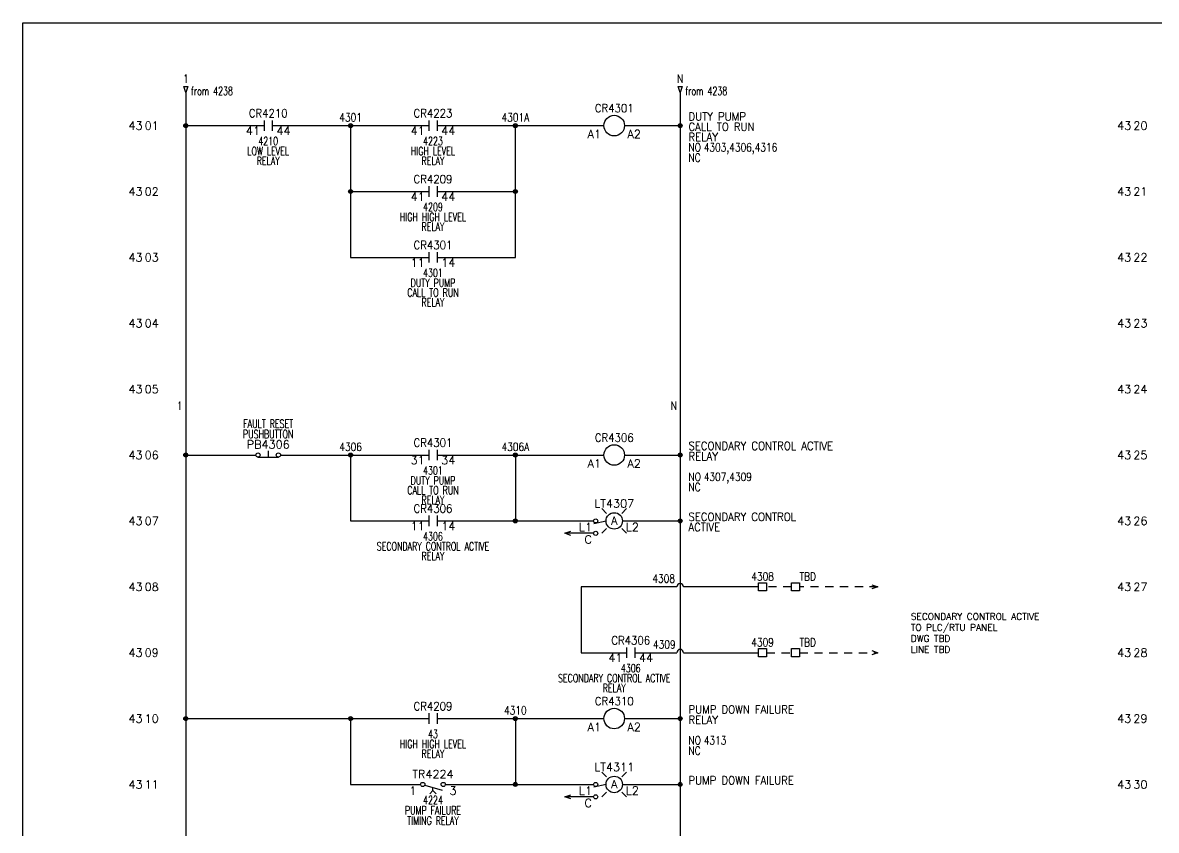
# Model space of a CAD drawing. Header units: inches. Extents: x 0 to 33.9, y 0 to 22.6.
# Drawn here: x 0.02 to 17.22, y 10.3 to 22.56 of the extents above; entities that cross this region are included whole.
import ezdxf
from ezdxf.enums import TextEntityAlignment as Align

# ---------------------------------------------------------------- set-up
doc = ezdxf.new("R2010")
doc.units = ezdxf.units.IN
doc.header["$MEASUREMENT"] = 0
doc.linetypes.add('HIDDEN2', pattern=[0.1875, 0.125, -0.0625])
for name, color, linetype in [('DESC', 150, 'Continuous'), ('DESCCHILD', 20, 'Continuous'), ('MISC', 7, 'Continuous'), ('SYMS', 7, 'Continuous'), ('TAGS', 150, 'Continuous'), ('TERMS', 123, 'Continuous'), ('WIRENO', 72, 'Continuous'), ('WIREREF', 52, 'Continuous'), ('WIREREF_DEST', 52, 'Continuous'), ('WIRES', 7, 'Continuous'), ('XREF', 7, 'Continuous'), ('XREFCHILD', 134, 'Continuous')]:
    doc.layers.add(name, color=color, linetype=linetype)
doc.layers.add('VIEWPORTS', color=10, linetype='Continuous', plot=False)
doc.styles.get("Standard").update_dxf_attribs({"font": 'romans.shx'})
doc.styles.add('WD', font='romans.shx')

# ---------------------------------------------------------------- blocks, each defined once
blk = doc.blocks.new('WD_MLRH6')
at = {"style": 'WD'}
blk.add_attdef('SHEET', text='', height=0.125, dxfattribs=at).set_placement((-0.656, 0), align=Align.MIDDLE_RIGHT)
blk.add_attdef('RUNGFIRST', text='', height=0.125, dxfattribs=at).set_placement((-0.625, 0), align=Align.MIDDLE_LEFT)
at = {"style": 'WD', "flags": 1}
for tag, p in [('RUNGHORV', (-0.25, -0.127)), ('RUNGINC', (-0.25, -0.163)), ('WIRE-START', (-0.25, -0.356)), ('WIREMODE', (-0.25, -0.281)), ('RUNGDIST', (-0.25, -0.2)), ('RUNGCNT', (-0.25, -0.237)), ('WIREFMT', (-0.25, -0.321)), ('WIRE-GSUF', (-0.25, -0.396)), ('PH3SPACE', (-0.25, -0.437))]:
    blk.add_attdef(tag, text='', height=0.025, dxfattribs=at).set_placement(p, align=Align.RIGHT)
blk = doc.blocks.new('WDDOT')
for radius in [0.03, 0.0187, 0.00929]:
    blk.add_circle((0, 0), radius)
blk = doc.blocks.new('HCR21')
at = {"linetype": 'Continuous'}
for p, q in [((-0.062, 0.08), (-0.062, -0.08)), ((0.062, 0.08), (0.062, -0.08))]:
    blk.add_line(p, q, dxfattribs=at)
at = {"style": 'WD'}
for tag, width, p in [('INST', 0.7, (0, 0.451)), ('LOC', 0.7, (0, 0.281)), ('TAG2', 0.9, (0, 0.125)), ('DESC1', 0.7, (0, -0.449)), ('XREF', 0.7, (0, -0.297)), ('DESC2', 0.7, (0, -0.597)), ('DESC3', 0.7, (0, -0.744))]:
    blk.add_attdef(tag, text='', height=0.125, dxfattribs=dict(at, width=width)).set_placement(p, align=Align.CENTER)
for tag, p, height, flags in [('X4TERM01', (-0.062, 0), 0.0125, 1), ('X1TERM02', (0.062, 0), 0.0125, 1), ('FAMILY', (0.097, 0.053), 0.01, 9), ('CONTACT', (0.097, 0.036), 0.01, 1)]:
    blk.add_attdef(tag, p, '', height=height, dxfattribs=dict(at, flags=flags))
for tag, p in [('X2LINK', (0, 0.125)), ('X8LINK', (0, -0.125))]:
    blk.add_attdef(tag, p, '', height=0.01, dxfattribs=at)
at = {"linetype": 'Continuous', "style": 'WD', "flags": 8}
blk.add_attdef('TERM01', text='', height=0.125, dxfattribs=at).set_placement((-0.125, -0.016), align=Align.TOP_RIGHT)
blk.add_attdef('TERM02', text='', height=0.125, dxfattribs=at).set_placement((0.125, -0.016), align=Align.TOP_LEFT)
blk = doc.blocks.new('HCR1')
blk.add_circle((0, 0), 0.156)
at = {"style": 'WD'}
for tag, width, p in [('INST', 0.7, (0.006, 0.528)), ('LOC', 0.7, (0.006, 0.359)), ('TAG1', 0.9, (0, 0.202))]:
    blk.add_attdef(tag, text='', height=0.125, dxfattribs=dict(at, width=width)).set_placement(p, align=Align.CENTER)
at = {"style": 'WD', "flags": 9}
blk.add_attdef('FAMILY', text='', height=0.01, dxfattribs=at).set_placement((-0.005, 0.17), align=Align.CENTER)
at = {"style": 'WD'}
for tag, p, width in [('DESC1', (1.126, 0.076), 0.9), ('DESC2', (1.126, -0.081), 0.9), ('DESC3', (1.126, -0.237), 0.9), ('XREFNO', (1.359, -0.393), 0.8), ('XREFNC', (1.359, -0.549), 0.8)]:
    blk.add_attdef(tag, p, '', height=0.125, dxfattribs=dict(at, width=width))
at = {"style": 'WD', "flags": 1}
for tag, p in [('X4TERM01', (-0.156, 0)), ('X1TERM02', (0.156, 0))]:
    blk.add_attdef(tag, p, '', height=0.0125, dxfattribs=at)
at = {"linetype": 'Continuous', "style": 'WD', "flags": 9}
blk.add_attdef('ASSYCODE', text='', height=0.01, dxfattribs=at).set_placement((0, 0.125), align=Align.CENTER)
at = {"linetype": 'Continuous', "style": 'WD', "flags": 1}
for tag, p in [('MFG', (0, 0.14)), ('CAT', (0, 0.159))]:
    blk.add_attdef(tag, text='', height=0.01, dxfattribs=at).set_placement(p, align=Align.MIDDLE)
at = {"linetype": 'Continuous', "style": 'WD'}
blk.add_attdef('TERM01', text='', height=0.125, dxfattribs=at).set_placement((-0.2, -0.066), align=Align.TOP_RIGHT)
blk.add_attdef('TERM02', text='', height=0.125, dxfattribs=at).set_placement((0.2, -0.066), align=Align.TOP_LEFT)
at = {"style": 'WD', "width": 0.8, "flags": 8}
for tag, p in [('NO', (1.126, -0.393)), ('NC', (1.126, -0.549))]:
    blk.add_attdef(tag, p, '', height=0.125, dxfattribs=at)
blk = doc.blocks.new('HLT1AP')
for p, q in [((-0.115, 0.115), (-0.186, 0.186)), ((0.115, 0.115), (0.186, 0.186)), ((-0.125, -0.003), (-0.31, -0.043)), ((-0.115, -0.115), (-0.186, -0.186)), ((0.115, -0.115), (0.186, -0.186))]:
    blk.add_line(p, q)
for centre, radius in [((-0.281, 0), 0.0312), ((0, 0), 0.125), ((-0.281, -0.188), 0.0312)]:
    blk.add_circle(centre, radius)
at = {"style": 'WD', "width": 0.7}
for tag, p in [('INST', (0.006, 0.528)), ('LOC', (0.006, 0.359))]:
    blk.add_attdef(tag, text='', height=0.125, dxfattribs=at).set_placement(p, align=Align.CENTER)
at = {"style": 'WD'}
for tag, p in [('TAG1', (0, 0.202)), ('COLOR', (0, -0.058))]:
    blk.add_attdef(tag, text='', height=0.125, dxfattribs=at).set_placement(p, align=Align.CENTER)
at = {"style": 'WD', "flags": 1}
for tag, p in [('X4TERM01', (-0.312, 0)), ('X1TERM02', (0.125, 0)), ('X4TERM03', (-0.312, -0.188))]:
    blk.add_attdef(tag, p, '', height=0.0125, dxfattribs=at)
at = {"linetype": 'Continuous', "style": 'WD', "flags": 9}
blk.add_attdef('ASSYCODE', text='', height=0.01, dxfattribs=at).set_placement((0.001, 0.1), align=Align.CENTER)
at = {"style": 'WD', "flags": 9}
blk.add_attdef('FAMILY', text='', height=0.01, dxfattribs=at).set_placement((-0.005, 0.161), align=Align.CENTER)
at = {"linetype": 'Continuous', "style": 'WD', "flags": 1}
for tag, p in [('MFG', (0, 0.121)), ('CAT', (0, 0.14))]:
    blk.add_attdef(tag, text='', height=0.01, dxfattribs=at).set_placement(p, align=Align.MIDDLE)
at = {"style": 'WD'}
for tag, p, width in [('DESC1', (1.125, 0), 0.9), ('WDTAGALT', (1.125, -0.312), 0.7)]:
    blk.add_attdef(tag, p, '', height=0.125, dxfattribs=dict(at, width=width))
at = {"linetype": 'Continuous', "style": 'WD', "flags": 8}
for tag, p in [('TERM01', (-0.338, -0.031)), ('TERM03', (-0.338, -0.219))]:
    blk.add_attdef(tag, text='', height=0.125, dxfattribs=at).set_placement(p, align=Align.TOP_RIGHT)
blk.add_attdef('TERM02', text='', height=0.125, dxfattribs=at).set_placement((0.175, -0.031), align=Align.TOP_LEFT)
at = {"style": 'WD', "width": 0.9}
blk.add_attdef('DESC2', text='', height=0.125, dxfattribs=at).set_placement((1.125, -0.031), align=Align.TOP_LEFT)
blk = doc.blocks.new('HA1X3')
for p, q in [((0, 0), (0.09375, 0.03125)), ((0.09375, -0.03125), (0, 0))]:
    blk.add_line(p, q)
at = {"style": 'WD', "width": 0.9}
blk.add_attdef('DESC1', text='', height=0.125, dxfattribs=at).set_placement((-0.05, 0.0406), align=Align.RIGHT)
at = {"style": 'WD', "flags": 1}
blk.add_attdef('X1TERM01', (0, 0), '', height=0.01, dxfattribs=at)
at = {"style": 'WD', "width": 0.9}
blk.add_attdef('DESC2', text='', height=0.125, dxfattribs=at).set_placement((-0.05, -0.025), align=Align.TOP_RIGHT)
blk = doc.blocks.new('HPB12')
for p, q in [((0, 0.065), (0, -0.033)), ((-0.156, -0.033), (0.156, -0.033))]:
    blk.add_line(p, q)
for centre in [(-0.155, 0), (0.155, 0)]:
    blk.add_circle(centre, 0.0322)
at = {"style": 'WD', "width": 0.7}
for tag, p in [('INST', (0, 0.738)), ('LOC', (0, 0.568)), ('DESC1', (0, 0.412)), ('DESC2', (0, 0.255)), ('XREF', (0, -0.232))]:
    blk.add_attdef(tag, text='', height=0.125, dxfattribs=at).set_placement(p, align=Align.CENTER)
at = {"style": 'WD'}
blk.add_attdef('TAG1', text='', height=0.125, dxfattribs=at).set_placement((0, 0.099), align=Align.CENTER)
for tag, p, height, flags in [('X4TERM01', (-0.188, 0), 0.0125, 1), ('FAMILY', (0.054, 0.058), 0.01, 9), ('CONTACT', (0.054, 0.042), 0.01, 9), ('X1TERM02', (0.188, 0), 0.0125, 1)]:
    blk.add_attdef(tag, p, '', height=height, dxfattribs=dict(at, flags=flags))
for tag, p in [('X2LINK', (0, 0.125)), ('X8LINK', (0, -0.094))]:
    blk.add_attdef(tag, p, '', height=0.01, dxfattribs=at)
at = {"linetype": 'Continuous', "style": 'WD', "flags": 9}
for tag, p in [('MFG', (0.076, -0.006)), ('CAT', (0.076, 0.017)), ('ASSYCODE', (0.076, -0.022))]:
    blk.add_attdef(tag, text='', height=0.01, dxfattribs=at).set_placement(p, align=Align.CENTER)
at = {"linetype": 'Continuous', "style": 'WD', "flags": 8}
blk.add_attdef('TERM01', text='', height=0.125, dxfattribs=at).set_placement((-0.25, -0.031), align=Align.TOP_RIGHT)
blk.add_attdef('TERM02', text='', height=0.125, dxfattribs=at).set_placement((0.25, -0.031), align=Align.TOP_LEFT)
blk = doc.blocks.new('HTD21N')
at = {"linetype": 'Continuous'}
blk.add_line((-0.125, -0.01), (0.141, -0.086), dxfattribs=at)
for p, q in [((0, -0.094), (-0.047, -0.141)), ((0, -0.094), (0, -0.046)), ((0.047, -0.141), (0, -0.094))]:
    blk.add_line(p, q)
for centre in [(-0.155, 0), (0.155, 0)]:
    blk.add_circle(centre, 0.0322)
at = {"style": 'WD', "width": 0.7}
for tag, p in [('INST', (0, 0.42)), ('LOC', (0, 0.25)), ('DESC1', (0, -0.455)), ('XREF', (0, -0.299)), ('DESC2', (0, -0.611)), ('DESC3', (0, -0.768))]:
    blk.add_attdef(tag, text='', height=0.125, dxfattribs=at).set_placement(p, align=Align.CENTER)
at = {"style": 'WD'}
blk.add_attdef('TAG2', text='', height=0.125, dxfattribs=at).set_placement((0, 0.094), align=Align.CENTER)
for tag, p, height, flags in [('X4TERM01', (-0.188, 0), 0.0125, 1), ('FAMILY', (0.038, 0.037), 0.01, 9), ('CONTACT', (0.038, 0.02), 0.01, 1), ('X1TERM02', (0.188, 0), 0.0125, 1)]:
    blk.add_attdef(tag, p, '', height=height, dxfattribs=dict(at, flags=flags))
at = {"linetype": 'Continuous', "style": 'WD', "flags": 8}
blk.add_attdef('TERM01', text='', height=0.125, dxfattribs=at).set_placement((-0.25, -0.031), align=Align.TOP_RIGHT)
blk.add_attdef('TERM02', text='', height=0.125, dxfattribs=at).set_placement((0.25, -0.031), align=Align.TOP_LEFT)
blk = doc.blocks.new('HT0W01')
for p, q in [((-0.062, 0.062), (0.062, 0.062)), ((-0.062, -0.062), (-0.062, 0.062)), ((0.062, 0.062), (0.062, -0.062)), ((0.062, -0.062), (-0.062, -0.062))]:
    blk.add_line(p, q)
at = {"style": 'WD'}
for tag, p, width in [('INST', (0.062, 0.42), 0.7), ('LOC', (0.062, 0.25), 0.7), ('DESC1', (0.05, -0.385), 0.8)]:
    blk.add_attdef(tag, p, '', height=0.125, dxfattribs=dict(at, width=width))
at = {"linetype": 'Continuous', "style": 'WD', "width": 0.8, "flags": 8}
blk.add_attdef('WIRENO', text='', height=0.125, dxfattribs=at).set_placement((0, 0.094), align=Align.CENTER)
at = {"style": 'WD', "flags": 1}
for tag, p, height in [('X4TERM01', (-0.062, 0), 0.0125), ('X4TERMDESC01', (-0.055, -0.023), 0.025), ('X2TERMDESC01', (-0.006, 0.029), 0.025), ('STRIPSEQ', (0, 0), 0.00125), ('X2TERM01', (0, 0.062), 0.0125), ('X1TERMDESC01', (0.039, 0.007), 0.025), ('X1TERM01', (0.062, 0), 0.0125), ('LINKTERM', (0, -0.002), 0.00125), ('X8TERM01', (0, -0.062), 0.0125), ('X8TERMDESC01', (0, -0.054), 0.025)]:
    blk.add_attdef(tag, p, '', height=height, dxfattribs=at)
at = {"linetype": 'Continuous', "style": 'WD'}
for tag, p, height, width, flags in [('TAGSTRIP', (0.05, -0.229), 0.125, 0.9, 8), ('CAT', (0.213, -0.406), 0.109, 0.8, 1), ('DESC2', (0.05, -0.541), 0.125, 0.8, 8), ('DESC3', (0.05, -0.698), 0.125, 0.8, 8)]:
    blk.add_attdef(tag, p, '', height=height, dxfattribs=dict(at, width=width, flags=flags))
at = {"linetype": 'Continuous', "style": 'WD', "width": 0.8, "flags": 1}
blk.add_attdef('MFG', text='', height=0.109, dxfattribs=at).set_placement((0.088, -0.406), align=Align.RIGHT)
at = {"style": 'WD', "width": 0.7, "flags": 1}
blk.add_attdef('ASSYCODE', (0.062, -0.281), '', height=0.01, dxfattribs=at)
blk = doc.blocks.new('HT1001')
for p, q in [((-0.062, 0.062), (0.062, 0.062)), ((-0.062, -0.062), (-0.062, 0.062)), ((0.062, 0.062), (0.062, -0.062)), ((0.062, -0.062), (-0.062, -0.062))]:
    blk.add_line(p, q)
at = {"style": 'WD'}
for tag, p, width in [('INST', (0.062, 0.42), 0.7), ('LOC', (0.062, 0.25), 0.7), ('DESC1', (0.05, -0.385), 0.8)]:
    blk.add_attdef(tag, p, '', height=0.125, dxfattribs=dict(at, width=width))
at = {"linetype": 'Continuous', "style": 'WD'}
for tag, p, height, width, flags in [('TERM01', (0.062, 0.094), 0.125, 0.8, 8), ('TAGSTRIP', (0.05, -0.229), 0.125, 0.9, 8), ('CAT', (0.213, -0.406), 0.109, 0.8, 1), ('DESC2', (0.05, -0.541), 0.125, 0.8, 8), ('DESC3', (0.05, -0.698), 0.125, 0.8, 8)]:
    blk.add_attdef(tag, p, '', height=height, dxfattribs=dict(at, width=width, flags=flags))
at = {"style": 'WD', "flags": 1}
for tag, p, height in [('X4TERM01', (-0.062, 0), 0.0125), ('X4TERMDESC01', (-0.055, -0.023), 0.025), ('X2TERMDESC01', (-0.006, 0.029), 0.025), ('STRIPSEQ', (0, 0), 0.00125), ('X2TERM01', (0, 0.062), 0.0125), ('X2PIN01', (0.033, 0.084), 0.0125), ('X1TERMDESC01', (0.039, 0.007), 0.025), ('X1TERM01', (0.062, 0), 0.0125), ('X1PIN01', (0.087, 0.016), 0.0125), ('X4PIN01', (-0.114, -0.038), 0.0125), ('LINKTERM', (0, -0.002), 0.00125), ('X8TERM01', (0, -0.062), 0.0125), ('X8TERMDESC01', (0, -0.054), 0.025), ('X8PIN01', (0.026, -0.096), 0.0125)]:
    blk.add_attdef(tag, p, '', height=height, dxfattribs=at)
at = {"linetype": 'Continuous', "style": 'WD', "width": 0.8, "flags": 1}
blk.add_attdef('MFG', text='', height=0.109, dxfattribs=at).set_placement((0.088, -0.406), align=Align.RIGHT)
at = {"style": 'WD', "width": 0.7, "flags": 1}
blk.add_attdef('ASSYCODE', (0.062, -0.281), '', height=0.01, dxfattribs=at)
blk = doc.blocks.new('HA1D2')
blk.add_lwpolyline([(0, 0.094), (0.031, 0.094), (0, 0), (-0.031, 0.094), (0, 0.094)])
at = {"style": 'WD', "width": 0.8, "flags": 8}
blk.add_attdef('WIRENO', text='', height=0.125, dxfattribs=at).set_placement((0, 0.15), align=Align.CENTER)
at = {"style": 'WD', "flags": 1}
for tag, p in [('X8TERM01', (0, 0)), ('SIGCODE', (0.026, 0.066))]:
    blk.add_attdef(tag, p, '', height=0.01, dxfattribs=at)
at = {"style": 'WD', "width": 0.7}
for tag, p in [('XREF', (0.077, -0.037)), ('DESC1', (0.077, -0.206))]:
    blk.add_attdef(tag, p, '', height=0.125, dxfattribs=at)
blk = doc.blocks.new('WD_WNV')
at = {"linetype": 'Continuous', "style": 'WD', "width": 0.8}
blk.add_attdef('WIRENO', text='', height=0.125, dxfattribs=at).set_placement((-0.05, 0), align=Align.MIDDLE_RIGHT)
at = {"style": 'WD', "flags": 1}
for tag, p in [('W01USER', (-0.062, 0.094)), ('W02USER', (-0.062, 0.086)), ('W03USER', (-0.062, 0.078)), ('W04USER', (-0.062, 0.07)), ('W05USER', (-0.062, 0.062)), ('W06USER', (-0.062, 0.055)), ('W07USER', (-0.062, 0.047)), ('W08USER', (-0.062, 0.039)), ('W09USER', (-0.062, 0.031)), ('W10USER', (-0.062, 0.023))]:
    blk.add_attdef(tag, text='', height=0.005, dxfattribs=at).set_placement(p, align=Align.CENTER)
blk = doc.blocks.new('HA1X1')
for p, q in [((-0.09375, 0.03125), (0, 0)), ((0, 0), (-0.09375, -0.03125))]:
    blk.add_line(p, q)
at = {"style": 'WD', "flags": 1}
blk.add_attdef('X4TERM01', (0, 0), '', height=0.01, dxfattribs=at)
at = {"style": 'WD', "width": 0.9}
blk.add_attdef('DESC1', (0.1, 0.0406), '', height=0.125, dxfattribs=at)
blk.add_attdef('DESC2', text='', height=0.125, dxfattribs=at).set_placement((0.1, -0.025), align=Align.TOP_LEFT)
blk = doc.blocks.new('WD_WNH')
at = {"linetype": 'Continuous', "style": 'WD', "width": 0.8}
blk.add_attdef('WIRENO', text='', height=0.125, dxfattribs=at).set_placement((0, 0.062), align=Align.CENTER)
at = {"style": 'WD', "flags": 1}
for tag, p in [('W01USER', (0, 0.078)), ('W02USER', (0, 0.07)), ('W03USER', (0, 0.062)), ('W04USER', (0, 0.055)), ('W05USER', (0, 0.047)), ('W06USER', (0, 0.039)), ('W07USER', (0, 0.031)), ('W08USER', (0, 0.023)), ('W09USER', (0, 0.016)), ('W10USER', (0, 0.008))]:
    blk.add_attdef(tag, text='', height=0.005, dxfattribs=at).set_placement(p, align=Align.CENTER)

msp = doc.modelspace()

# ---------------------------------------------------------------- linework, layer by layer
at = {"layer": 'VIEWPORTS'}
msp.add_lwpolyline([(0.025, 22.562), (33.888, 22.562), (33.888, 0.025), (0.025, 0.025)], close=True, dxfattribs=at)
at = {"layer": 'WIRES'}
for p, q in [((2.5, 21.5), (2.5, 2.5)), ((10, 21.5), (10, 2.5)), ((2.5, 21), (3.688, 21)), ((3.812, 21), (6.188, 21)), ((5, 21), (5, 19)), ((6.312, 21), (8.844, 21)), ((7.5, 19), (7.5, 21)), ((9.156, 21), (10, 21)), ((5, 20), (6.188, 20)), ((6.312, 20), (7.5, 20)), ((5, 19), (6.188, 19)), ((6.312, 19), (7.5, 19)), ((2.5, 16), (3.562, 16)), ((3.938, 16), (6.188, 16)), ((5, 16), (5, 15)), ((6.312, 16), (8.844, 16)), ((7.5, 16), (7.5, 15)), ((9.156, 16), (10, 16)), ((5, 15), (6.188, 15)), ((6.312, 15), (7.5, 15)), ((7.5, 15), (8.688, 15)), ((9.125, 15), (10, 15)), ((8.688, 14.812), (8.25, 14.812)), ((9.95, 14), (8.5, 14)), ((8.5, 14), (8.5, 13)), ((11.188, 14), (10.05, 14)), ((8.5, 13), (9.188, 13)), ((9.312, 13), (9.95, 13)), ((10.05, 13), (11.188, 13)), ((2.5, 12), (6.188, 12)), ((5, 12), (5, 11)), ((6.312, 12), (8.844, 12)), ((7.5, 12), (7.5, 11)), ((9.156, 12), (10, 12)), ((5, 11), (6.062, 11)), ((6.437, 11), (8.688, 11)), ((9.125, 11), (10, 11)), ((8.688, 10.812), (8.25, 10.812))]:
    msp.add_line(p, q, dxfattribs=at)
at = {"layer": 'WIRES', "linetype": 'HIDDEN2'}
for p, q in [((11.688, 14), (11.312, 14)), ((13, 14), (11.812, 14)), ((11.312, 13), (11.688, 13)), ((11.812, 13), (13, 13))]:
    msp.add_line(p, q, dxfattribs=at)
at = {"layer": 'WIRES'}
for centre in [(10, 14), (10, 13)]:
    msp.add_arc(centre, 0.05, 0, 180, dxfattribs=at)

# ---------------------------------------------------------------- block references
for p, values in [((2.5, 21), {'RUNGFIRST': '01', 'SHEET': '43'}), ((17.5, 21), {'RUNGFIRST': '20', 'SHEET': '43'})]:
    msp.add_blockref('WD_MLRH6', p).add_auto_attribs(values)
at = {"layer": 'SYMS'}
ref = msp.add_blockref('HA1D2', (2.5, 21.5), dxfattribs=at)
ref.add_attrib('WIRENO', '1', dxfattribs={"layer": 'WIREREF_DEST', "height": 0.125, "style": 'WD', "width": 0.8, "flags": 8}).set_placement((2.5, 21.65), align=Align.CENTER)
ref.add_attrib('XREF', 'from 4238', (2.577, 21.463), dxfattribs={"layer": 'XREF', "height": 0.125, "style": 'WD', "width": 0.7})
ref = msp.add_blockref('HA1D2', (10, 21.5), dxfattribs=at)
ref.add_attrib('WIRENO', 'N', dxfattribs={"layer": 'WIREREF_DEST', "height": 0.125, "style": 'WD', "width": 0.8, "flags": 8}).set_placement((10, 21.65), align=Align.CENTER)
ref.add_attrib('XREF', 'from 4238', (10.077, 21.463), dxfattribs={"layer": 'XREF', "height": 0.125, "style": 'WD', "width": 0.7})
ref = msp.add_blockref('HCR1', (9, 21), dxfattribs=at)
ref.add_attrib('DESC3', 'RELAY', (10.126, 20.763), dxfattribs={"layer": 'DESC', "height": 0.125, "style": 'WD', "width": 0.9})
ref.add_attrib('NC', 'NC', (10.126, 20.451), dxfattribs={"layer": 'MISC', "height": 0.125, "style": 'WD', "width": 0.8, "flags": 8})
ref.add_attrib('NO', 'NO', (10.126, 20.607), dxfattribs={"layer": 'MISC', "height": 0.125, "style": 'WD', "width": 0.8, "flags": 8})
ref.add_attrib('TERM02', 'A2', dxfattribs={"layer": 'TERMS', "linetype": 'Continuous', "height": 0.125, "style": 'WD'}).set_placement((9.2, 20.934), align=Align.TOP_LEFT)
ref.add_attrib('TERM01', 'A1', dxfattribs={"layer": 'TERMS', "linetype": 'Continuous', "height": 0.125, "style": 'WD'}).set_placement((8.8, 20.934), align=Align.TOP_RIGHT)
ref.add_attrib('XREFNO', '4303,4306,4316', (10.359, 20.607), dxfattribs={"layer": 'XREF', "height": 0.125, "style": 'WD', "width": 0.8})
ref.add_attrib('DESC2', 'CALL TO RUN', (10.126, 20.919), dxfattribs={"layer": 'DESC', "height": 0.125, "style": 'WD', "width": 0.9})
ref.add_attrib('DESC1', 'DUTY PUMP', (10.126, 21.076), dxfattribs={"layer": 'DESC', "height": 0.125, "style": 'WD', "width": 0.9})
ref.add_attrib('TAG1', 'CR4301', dxfattribs={"layer": 'TAGS', "height": 0.125, "style": 'WD', "width": 0.9}).set_placement((9, 21.202), align=Align.CENTER)
ref = msp.add_blockref('HCR21', (3.75, 21), dxfattribs=at)
ref.add_attrib('TERM02', '44', dxfattribs={"layer": 'TERMS', "linetype": 'Continuous', "height": 0.125, "style": 'WD', "flags": 8}).set_placement((3.875, 20.984), align=Align.TOP_LEFT)
ref.add_attrib('TERM01', '41', dxfattribs={"layer": 'TERMS', "linetype": 'Continuous', "height": 0.125, "style": 'WD', "flags": 8}).set_placement((3.625, 20.984), align=Align.TOP_RIGHT)
ref.add_attrib('XREF', '4210', dxfattribs={"layer": 'XREFCHILD', "height": 0.125, "style": 'WD', "width": 0.7}).set_placement((3.75, 20.703), align=Align.CENTER)
ref.add_attrib('DESC2', 'RELAY', dxfattribs={"layer": 'DESCCHILD', "height": 0.125, "style": 'WD', "width": 0.7}).set_placement((3.75, 20.403), align=Align.CENTER)
ref.add_attrib('DESC1', 'LOW LEVEL', dxfattribs={"layer": 'DESCCHILD', "height": 0.125, "style": 'WD', "width": 0.7}).set_placement((3.75, 20.551), align=Align.CENTER)
ref.add_attrib('TAG2', 'CR4210', dxfattribs={"layer": 'TAGS', "height": 0.125, "style": 'WD', "width": 0.9}).set_placement((3.75, 21.125), align=Align.CENTER)
ref = msp.add_blockref('HCR21', (6.25, 21), dxfattribs=at)
ref.add_attrib('TERM02', '44', dxfattribs={"layer": 'TERMS', "linetype": 'Continuous', "height": 0.125, "style": 'WD', "flags": 8}).set_placement((6.375, 20.984), align=Align.TOP_LEFT)
ref.add_attrib('TERM01', '41', dxfattribs={"layer": 'TERMS', "linetype": 'Continuous', "height": 0.125, "style": 'WD', "flags": 8}).set_placement((6.125, 20.984), align=Align.TOP_RIGHT)
ref.add_attrib('XREF', '4223', dxfattribs={"layer": 'XREFCHILD', "height": 0.125, "style": 'WD', "width": 0.7}).set_placement((6.25, 20.703), align=Align.CENTER)
ref.add_attrib('DESC2', 'RELAY', dxfattribs={"layer": 'DESCCHILD', "height": 0.125, "style": 'WD', "width": 0.7}).set_placement((6.25, 20.403), align=Align.CENTER)
ref.add_attrib('DESC1', 'HIGH LEVEL', dxfattribs={"layer": 'DESCCHILD', "height": 0.125, "style": 'WD', "width": 0.7}).set_placement((6.25, 20.551), align=Align.CENTER)
ref.add_attrib('TAG2', 'CR4223', dxfattribs={"layer": 'TAGS', "height": 0.125, "style": 'WD', "width": 0.9}).set_placement((6.25, 21.125), align=Align.CENTER)
for name, p in [('WDDOT', (2.5, 21)), ('WDDOT', (5, 21)), ('WDDOT', (7.5, 21)), ('WDDOT', (10, 21)), ('WDDOT', (5, 20)), ('WDDOT', (7.5, 20)), ('WDDOT', (2.5, 16)), ('WDDOT', (5, 16)), ('WDDOT', (7.5, 16)), ('WDDOT', (10, 16)), ('WDDOT', (7.5, 15)), ('WDDOT', (10, 15)), ('HA1X3', (8.25, 14.812)), ('HA1X1', (13, 14)), ('HA1X1', (13, 13)), ('WDDOT', (2.5, 12)), ('WDDOT', (5, 12)), ('WDDOT', (7.5, 12)), ('WDDOT', (10, 12)), ('WDDOT', (7.5, 11)), ('WDDOT', (10, 11)), ('HA1X3', (8.25, 10.812))]:
    msp.add_blockref(name, p, dxfattribs=at)
ref = msp.add_blockref('HCR21', (6.25, 20), dxfattribs=at)
ref.add_attrib('TERM02', '44', dxfattribs={"layer": 'TERMS', "linetype": 'Continuous', "height": 0.125, "style": 'WD', "flags": 8}).set_placement((6.375, 19.984), align=Align.TOP_LEFT)
ref.add_attrib('TERM01', '41', dxfattribs={"layer": 'TERMS', "linetype": 'Continuous', "height": 0.125, "style": 'WD', "flags": 8}).set_placement((6.125, 19.984), align=Align.TOP_RIGHT)
ref.add_attrib('XREF', '4209', dxfattribs={"layer": 'XREFCHILD', "height": 0.125, "style": 'WD', "width": 0.7}).set_placement((6.25, 19.703), align=Align.CENTER)
ref.add_attrib('DESC2', 'RELAY', dxfattribs={"layer": 'DESCCHILD', "height": 0.125, "style": 'WD', "width": 0.7}).set_placement((6.25, 19.403), align=Align.CENTER)
ref.add_attrib('DESC1', 'HIGH HIGH LEVEL', dxfattribs={"layer": 'DESCCHILD', "height": 0.125, "style": 'WD', "width": 0.7}).set_placement((6.25, 19.551), align=Align.CENTER)
ref.add_attrib('TAG2', 'CR4209', dxfattribs={"layer": 'TAGS', "height": 0.125, "style": 'WD', "width": 0.9}).set_placement((6.25, 20.125), align=Align.CENTER)
ref = msp.add_blockref('HCR21', (6.25, 19), dxfattribs=at)
ref.add_attrib('DESC3', 'RELAY', dxfattribs={"layer": 'DESCCHILD', "height": 0.125, "style": 'WD', "width": 0.7}).set_placement((6.25, 18.256), align=Align.CENTER)
ref.add_attrib('TERM02', '14', dxfattribs={"layer": 'TERMS', "linetype": 'Continuous', "height": 0.125, "style": 'WD', "flags": 8}).set_placement((6.375, 18.984), align=Align.TOP_LEFT)
ref.add_attrib('TERM01', '11', dxfattribs={"layer": 'TERMS', "linetype": 'Continuous', "height": 0.125, "style": 'WD', "flags": 8}).set_placement((6.125, 18.984), align=Align.TOP_RIGHT)
ref.add_attrib('XREF', '4301', dxfattribs={"layer": 'XREFCHILD', "height": 0.125, "style": 'WD', "width": 0.7}).set_placement((6.25, 18.703), align=Align.CENTER)
ref.add_attrib('DESC2', 'CALL TO RUN', dxfattribs={"layer": 'DESCCHILD', "height": 0.125, "style": 'WD', "width": 0.7}).set_placement((6.25, 18.403), align=Align.CENTER)
ref.add_attrib('DESC1', 'DUTY PUMP', dxfattribs={"layer": 'DESCCHILD', "height": 0.125, "style": 'WD', "width": 0.7}).set_placement((6.25, 18.551), align=Align.CENTER)
ref.add_attrib('TAG2', 'CR4301', dxfattribs={"layer": 'TAGS', "height": 0.125, "style": 'WD', "width": 0.9}).set_placement((6.25, 19.125), align=Align.CENTER)
ref = msp.add_blockref('HPB12', (3.75, 16), dxfattribs=at)
ref.add_attrib('DESC2', 'PUSHBUTTON', dxfattribs={"layer": 'DESC', "height": 0.125, "style": 'WD', "width": 0.7}).set_placement((3.75, 16.255), align=Align.CENTER)
ref.add_attrib('DESC1', 'FAULT RESET', dxfattribs={"layer": 'DESC', "height": 0.125, "style": 'WD', "width": 0.7}).set_placement((3.75, 16.412), align=Align.CENTER)
ref.add_attrib('TAG1', 'PB4306', dxfattribs={"layer": 'TAGS', "height": 0.125, "style": 'WD'}).set_placement((3.75, 16.099), align=Align.CENTER)
ref = msp.add_blockref('HCR21', (6.25, 16), dxfattribs=at)
ref.add_attrib('DESC3', 'RELAY', dxfattribs={"layer": 'DESCCHILD', "height": 0.125, "style": 'WD', "width": 0.7}).set_placement((6.25, 15.256), align=Align.CENTER)
ref.add_attrib('TERM02', '34', dxfattribs={"layer": 'TERMS', "linetype": 'Continuous', "height": 0.125, "style": 'WD', "flags": 8}).set_placement((6.375, 15.984), align=Align.TOP_LEFT)
ref.add_attrib('TERM01', '31', dxfattribs={"layer": 'TERMS', "linetype": 'Continuous', "height": 0.125, "style": 'WD', "flags": 8}).set_placement((6.125, 15.984), align=Align.TOP_RIGHT)
ref.add_attrib('XREF', '4301', dxfattribs={"layer": 'XREFCHILD', "height": 0.125, "style": 'WD', "width": 0.7}).set_placement((6.25, 15.703), align=Align.CENTER)
ref.add_attrib('DESC2', 'CALL TO RUN', dxfattribs={"layer": 'DESCCHILD', "height": 0.125, "style": 'WD', "width": 0.7}).set_placement((6.25, 15.403), align=Align.CENTER)
ref.add_attrib('DESC1', 'DUTY PUMP', dxfattribs={"layer": 'DESCCHILD', "height": 0.125, "style": 'WD', "width": 0.7}).set_placement((6.25, 15.551), align=Align.CENTER)
ref.add_attrib('TAG2', 'CR4301', dxfattribs={"layer": 'TAGS', "height": 0.125, "style": 'WD', "width": 0.9}).set_placement((6.25, 16.125), align=Align.CENTER)
ref = msp.add_blockref('HCR1', (9, 16), dxfattribs=at)
ref.add_attrib('NC', 'NC', (10.126, 15.451), dxfattribs={"layer": 'MISC', "height": 0.125, "style": 'WD', "width": 0.8, "flags": 8})
ref.add_attrib('NO', 'NO', (10.126, 15.607), dxfattribs={"layer": 'MISC', "height": 0.125, "style": 'WD', "width": 0.8, "flags": 8})
ref.add_attrib('TERM02', 'A2', dxfattribs={"layer": 'TERMS', "linetype": 'Continuous', "height": 0.125, "style": 'WD'}).set_placement((9.2, 15.934), align=Align.TOP_LEFT)
ref.add_attrib('TERM01', 'A1', dxfattribs={"layer": 'TERMS', "linetype": 'Continuous', "height": 0.125, "style": 'WD'}).set_placement((8.8, 15.934), align=Align.TOP_RIGHT)
ref.add_attrib('XREFNO', '4307,4309', (10.359, 15.607), dxfattribs={"layer": 'XREF', "height": 0.125, "style": 'WD', "width": 0.8})
ref.add_attrib('DESC2', 'RELAY', (10.126, 15.919), dxfattribs={"layer": 'DESC', "height": 0.125, "style": 'WD', "width": 0.9})
ref.add_attrib('DESC1', 'SECONDARY CONTROL ACTIVE', (10.126, 16.076), dxfattribs={"layer": 'DESC', "height": 0.125, "style": 'WD', "width": 0.9})
ref.add_attrib('TAG1', 'CR4306', dxfattribs={"layer": 'TAGS', "height": 0.125, "style": 'WD', "width": 0.9}).set_placement((9, 16.202), align=Align.CENTER)
ref = msp.add_blockref('HLT1AP', (9, 15), dxfattribs=at)
ref.add_attrib('TERM03', 'C', dxfattribs={"layer": 'TERMS', "linetype": 'Continuous', "height": 0.125, "style": 'WD', "flags": 8}).set_placement((8.662, 14.781), align=Align.TOP_RIGHT)
ref.add_attrib('DESC2', 'ACTIVE', dxfattribs={"layer": 'DESC', "height": 0.125, "style": 'WD', "width": 0.9}).set_placement((10.125, 14.969), align=Align.TOP_LEFT)
ref.add_attrib('DESC1', 'SECONDARY CONTROL', (10.125, 15), dxfattribs={"layer": 'DESC', "height": 0.125, "style": 'WD', "width": 0.9})
ref.add_attrib('TERM02', 'L2', dxfattribs={"layer": 'TERMS', "linetype": 'Continuous', "height": 0.125, "style": 'WD', "flags": 8}).set_placement((9.175, 14.969), align=Align.TOP_LEFT)
ref.add_attrib('TERM01', 'L1', dxfattribs={"layer": 'TERMS', "linetype": 'Continuous', "height": 0.125, "style": 'WD', "flags": 8}).set_placement((8.662, 14.969), align=Align.TOP_RIGHT)
ref.add_attrib('TAG1', 'LT4307', dxfattribs={"layer": 'TAGS', "height": 0.125, "style": 'WD'}).set_placement((9, 15.202), align=Align.CENTER)
ref.add_attrib('COLOR', 'A', dxfattribs={"layer": 'MISC', "height": 0.125, "style": 'WD'}).set_placement((9, 14.942), align=Align.CENTER)
ref = msp.add_blockref('HCR21', (6.25, 15), dxfattribs=at)
ref.add_attrib('TERM02', '14', dxfattribs={"layer": 'TERMS', "linetype": 'Continuous', "height": 0.125, "style": 'WD', "flags": 8}).set_placement((6.375, 14.984), align=Align.TOP_LEFT)
ref.add_attrib('TERM01', '11', dxfattribs={"layer": 'TERMS', "linetype": 'Continuous', "height": 0.125, "style": 'WD', "flags": 8}).set_placement((6.125, 14.984), align=Align.TOP_RIGHT)
ref.add_attrib('XREF', '4306', dxfattribs={"layer": 'XREFCHILD', "height": 0.125, "style": 'WD', "width": 0.7}).set_placement((6.25, 14.703), align=Align.CENTER)
ref.add_attrib('DESC2', 'RELAY', dxfattribs={"layer": 'DESCCHILD', "height": 0.125, "style": 'WD', "width": 0.7}).set_placement((6.25, 14.403), align=Align.CENTER)
ref.add_attrib('DESC1', 'SECONDARY CONTROL ACTIVE', dxfattribs={"layer": 'DESCCHILD', "height": 0.125, "style": 'WD', "width": 0.7}).set_placement((6.25, 14.551), align=Align.CENTER)
ref.add_attrib('TAG2', 'CR4306', dxfattribs={"layer": 'TAGS', "height": 0.125, "style": 'WD', "width": 0.9}).set_placement((6.25, 15.125), align=Align.CENTER)
ref = msp.add_blockref('HT0W01', (11.25, 14), dxfattribs=at)
ref.add_attrib('WIRENO', '4308', dxfattribs={"layer": 'WIREREF', "linetype": 'Continuous', "height": 0.125, "style": 'WD', "width": 0.8, "flags": 8}).set_placement((11.25, 14.094), align=Align.CENTER)
ref = msp.add_blockref('HT1001', (11.75, 14), dxfattribs=at)
ref.add_attrib('TERM01', 'TBD', (11.812, 14.094), dxfattribs={"layer": 'TERMS', "linetype": 'Continuous', "height": 0.125, "style": 'WD', "width": 0.8, "flags": 8})
ref = msp.add_blockref('HCR21', (9.25, 13), dxfattribs=at)
ref.add_attrib('TERM02', '44', dxfattribs={"layer": 'TERMS', "linetype": 'Continuous', "height": 0.125, "style": 'WD', "flags": 8}).set_placement((9.375, 12.984), align=Align.TOP_LEFT)
ref.add_attrib('TERM01', '41', dxfattribs={"layer": 'TERMS', "linetype": 'Continuous', "height": 0.125, "style": 'WD', "flags": 8}).set_placement((9.125, 12.984), align=Align.TOP_RIGHT)
ref.add_attrib('XREF', '4306', dxfattribs={"layer": 'XREFCHILD', "height": 0.125, "style": 'WD', "width": 0.7}).set_placement((9.25, 12.703), align=Align.CENTER)
ref.add_attrib('DESC2', 'RELAY', dxfattribs={"layer": 'DESCCHILD', "height": 0.125, "style": 'WD', "width": 0.7}).set_placement((9, 12.403), align=Align.CENTER)
ref.add_attrib('DESC1', 'SECONDARY CONTROL ACTIVE', dxfattribs={"layer": 'DESCCHILD', "height": 0.125, "style": 'WD', "width": 0.7}).set_placement((9, 12.551), align=Align.CENTER)
ref.add_attrib('TAG2', 'CR4306', dxfattribs={"layer": 'TAGS', "height": 0.125, "style": 'WD', "width": 0.9}).set_placement((9.25, 13.125), align=Align.CENTER)
ref = msp.add_blockref('HT0W01', (11.25, 13), dxfattribs=at)
ref.add_attrib('WIRENO', '4309', dxfattribs={"layer": 'WIREREF', "linetype": 'Continuous', "height": 0.125, "style": 'WD', "width": 0.8, "flags": 8}).set_placement((11.25, 13.094), align=Align.CENTER)
ref = msp.add_blockref('HT1001', (11.75, 13), dxfattribs=at)
ref.add_attrib('TERM01', 'TBD', (11.812, 13.094), dxfattribs={"layer": 'TERMS', "linetype": 'Continuous', "height": 0.125, "style": 'WD', "width": 0.8, "flags": 8})
ref = msp.add_blockref('HCR21', (6.25, 12), dxfattribs=at)
ref.add_attrib('XREF', '43', dxfattribs={"layer": 'XREFCHILD', "height": 0.125, "style": 'WD', "width": 0.7}).set_placement((6.25, 11.703), align=Align.CENTER)
ref.add_attrib('DESC2', 'RELAY', dxfattribs={"layer": 'DESCCHILD', "height": 0.125, "style": 'WD', "width": 0.7}).set_placement((6.25, 11.403), align=Align.CENTER)
ref.add_attrib('DESC1', 'HIGH HIGH LEVEL', dxfattribs={"layer": 'DESCCHILD', "height": 0.125, "style": 'WD', "width": 0.7}).set_placement((6.25, 11.551), align=Align.CENTER)
ref.add_attrib('TAG2', 'CR4209', dxfattribs={"layer": 'TAGS', "height": 0.125, "style": 'WD', "width": 0.9}).set_placement((6.25, 12.125), align=Align.CENTER)
ref = msp.add_blockref('HCR1', (9, 12), dxfattribs=at)
ref.add_attrib('NC', 'NC', (10.126, 11.451), dxfattribs={"layer": 'MISC', "height": 0.125, "style": 'WD', "width": 0.8, "flags": 8})
ref.add_attrib('NO', 'NO', (10.126, 11.607), dxfattribs={"layer": 'MISC', "height": 0.125, "style": 'WD', "width": 0.8, "flags": 8})
ref.add_attrib('TERM02', 'A2', dxfattribs={"layer": 'TERMS', "linetype": 'Continuous', "height": 0.125, "style": 'WD'}).set_placement((9.2, 11.934), align=Align.TOP_LEFT)
ref.add_attrib('TERM01', 'A1', dxfattribs={"layer": 'TERMS', "linetype": 'Continuous', "height": 0.125, "style": 'WD'}).set_placement((8.8, 11.934), align=Align.TOP_RIGHT)
ref.add_attrib('XREFNO', '4313', (10.359, 11.607), dxfattribs={"layer": 'XREF', "height": 0.125, "style": 'WD', "width": 0.8})
ref.add_attrib('DESC2', 'RELAY', (10.126, 11.919), dxfattribs={"layer": 'DESC', "height": 0.125, "style": 'WD', "width": 0.9})
ref.add_attrib('DESC1', 'PUMP DOWN FAILURE', (10.126, 12.076), dxfattribs={"layer": 'DESC', "height": 0.125, "style": 'WD', "width": 0.9})
ref.add_attrib('TAG1', 'CR4310', dxfattribs={"layer": 'TAGS', "height": 0.125, "style": 'WD', "width": 0.9}).set_placement((9, 12.202), align=Align.CENTER)
ref = msp.add_blockref('HTD21N', (6.25, 11), dxfattribs=at)
ref.add_attrib('TERM02', '3', dxfattribs={"layer": 'TERMS', "linetype": 'Continuous', "height": 0.125, "style": 'WD', "flags": 8}).set_placement((6.5, 10.969), align=Align.TOP_LEFT)
ref.add_attrib('TERM01', '1', dxfattribs={"layer": 'TERMS', "linetype": 'Continuous', "height": 0.125, "style": 'WD', "flags": 8}).set_placement((6, 10.969), align=Align.TOP_RIGHT)
ref.add_attrib('XREF', '4224', dxfattribs={"layer": 'XREFCHILD', "height": 0.125, "style": 'WD', "width": 0.7}).set_placement((6.25, 10.701), align=Align.CENTER)
ref.add_attrib('DESC2', 'TIMING RELAY', dxfattribs={"layer": 'DESCCHILD', "height": 0.125, "style": 'WD', "width": 0.7}).set_placement((6.25, 10.389), align=Align.CENTER)
ref.add_attrib('DESC1', 'PUMP FAILURE', dxfattribs={"layer": 'DESCCHILD', "height": 0.125, "style": 'WD', "width": 0.7}).set_placement((6.25, 10.545), align=Align.CENTER)
ref.add_attrib('TAG2', 'TR4224', dxfattribs={"layer": 'TAGS', "height": 0.125, "style": 'WD'}).set_placement((6.25, 11.094), align=Align.CENTER)
ref = msp.add_blockref('HLT1AP', (9, 11), dxfattribs=at)
ref.add_attrib('TERM03', 'C', dxfattribs={"layer": 'TERMS', "linetype": 'Continuous', "height": 0.125, "style": 'WD', "flags": 8}).set_placement((8.662, 10.781), align=Align.TOP_RIGHT)
ref.add_attrib('DESC1', 'PUMP DOWN FAILURE', (10.125, 11), dxfattribs={"layer": 'DESC', "height": 0.125, "style": 'WD', "width": 0.9})
ref.add_attrib('TERM02', 'L2', dxfattribs={"layer": 'TERMS', "linetype": 'Continuous', "height": 0.125, "style": 'WD', "flags": 8}).set_placement((9.175, 10.969), align=Align.TOP_LEFT)
ref.add_attrib('TERM01', 'L1', dxfattribs={"layer": 'TERMS', "linetype": 'Continuous', "height": 0.125, "style": 'WD', "flags": 8}).set_placement((8.662, 10.969), align=Align.TOP_RIGHT)
ref.add_attrib('TAG1', 'LT4311', dxfattribs={"layer": 'TAGS', "height": 0.125, "style": 'WD'}).set_placement((9, 11.202), align=Align.CENTER)
ref.add_attrib('COLOR', 'A', dxfattribs={"layer": 'MISC', "height": 0.125, "style": 'WD'}).set_placement((9, 10.942), align=Align.CENTER)
at = {"layer": 'WIRENO'}
ref = msp.add_blockref('WD_WNH', (5, 21), dxfattribs=at)
ref.add_attrib('WIRENO', '4301', dxfattribs={"linetype": 'Continuous', "height": 0.125, "style": 'WD', "width": 0.8}).set_placement((5, 21.062), align=Align.CENTER)
ref = msp.add_blockref('WD_WNH', (7.5, 21), dxfattribs=at)
ref.add_attrib('WIRENO', '4301A', dxfattribs={"linetype": 'Continuous', "height": 0.125, "style": 'WD', "width": 0.8}).set_placement((7.5, 21.062), align=Align.CENTER)
ref = msp.add_blockref('WD_WNV', (2.5, 16.75), dxfattribs=at)
ref.add_attrib('WIRENO', '1', dxfattribs={"linetype": 'Continuous', "height": 0.125, "style": 'WD', "width": 0.8}).set_placement((2.45, 16.75), align=Align.MIDDLE_RIGHT)
ref = msp.add_blockref('WD_WNV', (10, 16.75), dxfattribs=at)
ref.add_attrib('WIRENO', 'N', dxfattribs={"linetype": 'Continuous', "height": 0.125, "style": 'WD', "width": 0.8}).set_placement((9.95, 16.75), align=Align.MIDDLE_RIGHT)
ref = msp.add_blockref('WD_WNH', (5, 16), dxfattribs=at)
ref.add_attrib('WIRENO', '4306', dxfattribs={"linetype": 'Continuous', "height": 0.125, "style": 'WD', "width": 0.8}).set_placement((5, 16.062), align=Align.CENTER)
ref = msp.add_blockref('WD_WNH', (7.5, 16), dxfattribs=at)
ref.add_attrib('WIRENO', '4306A', dxfattribs={"linetype": 'Continuous', "height": 0.125, "style": 'WD', "width": 0.8}).set_placement((7.5, 16.062), align=Align.CENTER)
ref = msp.add_blockref('WD_WNH', (9.75, 14), dxfattribs=at)
ref.add_attrib('WIRENO', '4308', dxfattribs={"linetype": 'Continuous', "height": 0.125, "style": 'WD', "width": 0.8}).set_placement((9.75, 14.062), align=Align.CENTER)
ref = msp.add_blockref('WD_WNH', (9.759, 13), dxfattribs=at)
ref.add_attrib('WIRENO', '4309', dxfattribs={"linetype": 'Continuous', "height": 0.125, "style": 'WD', "width": 0.8}).set_placement((9.759, 13.062), align=Align.CENTER)
ref = msp.add_blockref('WD_WNH', (7.5, 12), dxfattribs=at)
ref.add_attrib('WIRENO', '4310', dxfattribs={"linetype": 'Continuous', "height": 0.125, "style": 'WD', "width": 0.8}).set_placement((7.5, 12.062), align=Align.CENTER)

# ---------------------------------------------------------------- texts
at = {"style": 'WD'}
for p in [(1.844, 20), (16.844, 20), (1.844, 19), (16.844, 19), (1.844, 18), (16.844, 18), (1.844, 17), (16.844, 17), (1.844, 16), (16.844, 16), (1.844, 15), (16.844, 15), (1.844, 14), (16.844, 14), (1.844, 13), (16.844, 13), (1.844, 12), (16.844, 12), (1.844, 11), (16.844, 11)]:
    msp.add_text('43', height=0.125, dxfattribs=at).set_placement(p, align=Align.MIDDLE_RIGHT)
for s, p in [('02', (1.875, 20)), ('21', (16.875, 20)), ('03', (1.875, 19)), ('22', (16.875, 19)), ('04', (1.875, 18)), ('23', (16.875, 18)), ('05', (1.875, 17)), ('24', (16.875, 17)), ('06', (1.875, 16)), ('25', (16.875, 16)), ('07', (1.875, 15)), ('26', (16.875, 15)), ('08', (1.875, 14)), ('27', (16.875, 14)), ('09', (1.875, 13)), ('28', (16.875, 13)), ('10', (1.875, 12)), ('29', (16.875, 12)), ('11', (1.875, 11)), ('30', (16.875, 11))]:
    msp.add_text(s, height=0.125, dxfattribs=at).set_placement(p, align=Align.MIDDLE_LEFT)
at = {"insert": (13.5, 13.6), "char_height": 0.1, "attachment_point": 1}
msp.add_mtext_dynamic_manual_height_columns('SECONDARY CONTROL ACTIVE TO PLC/RTU PANEL\\PDWG TBD\\PLINE TBD', width=2.35446, gutter_width=0.5, heights=[0], dxfattribs=at)

doc.saveas('drawing.dxf')
